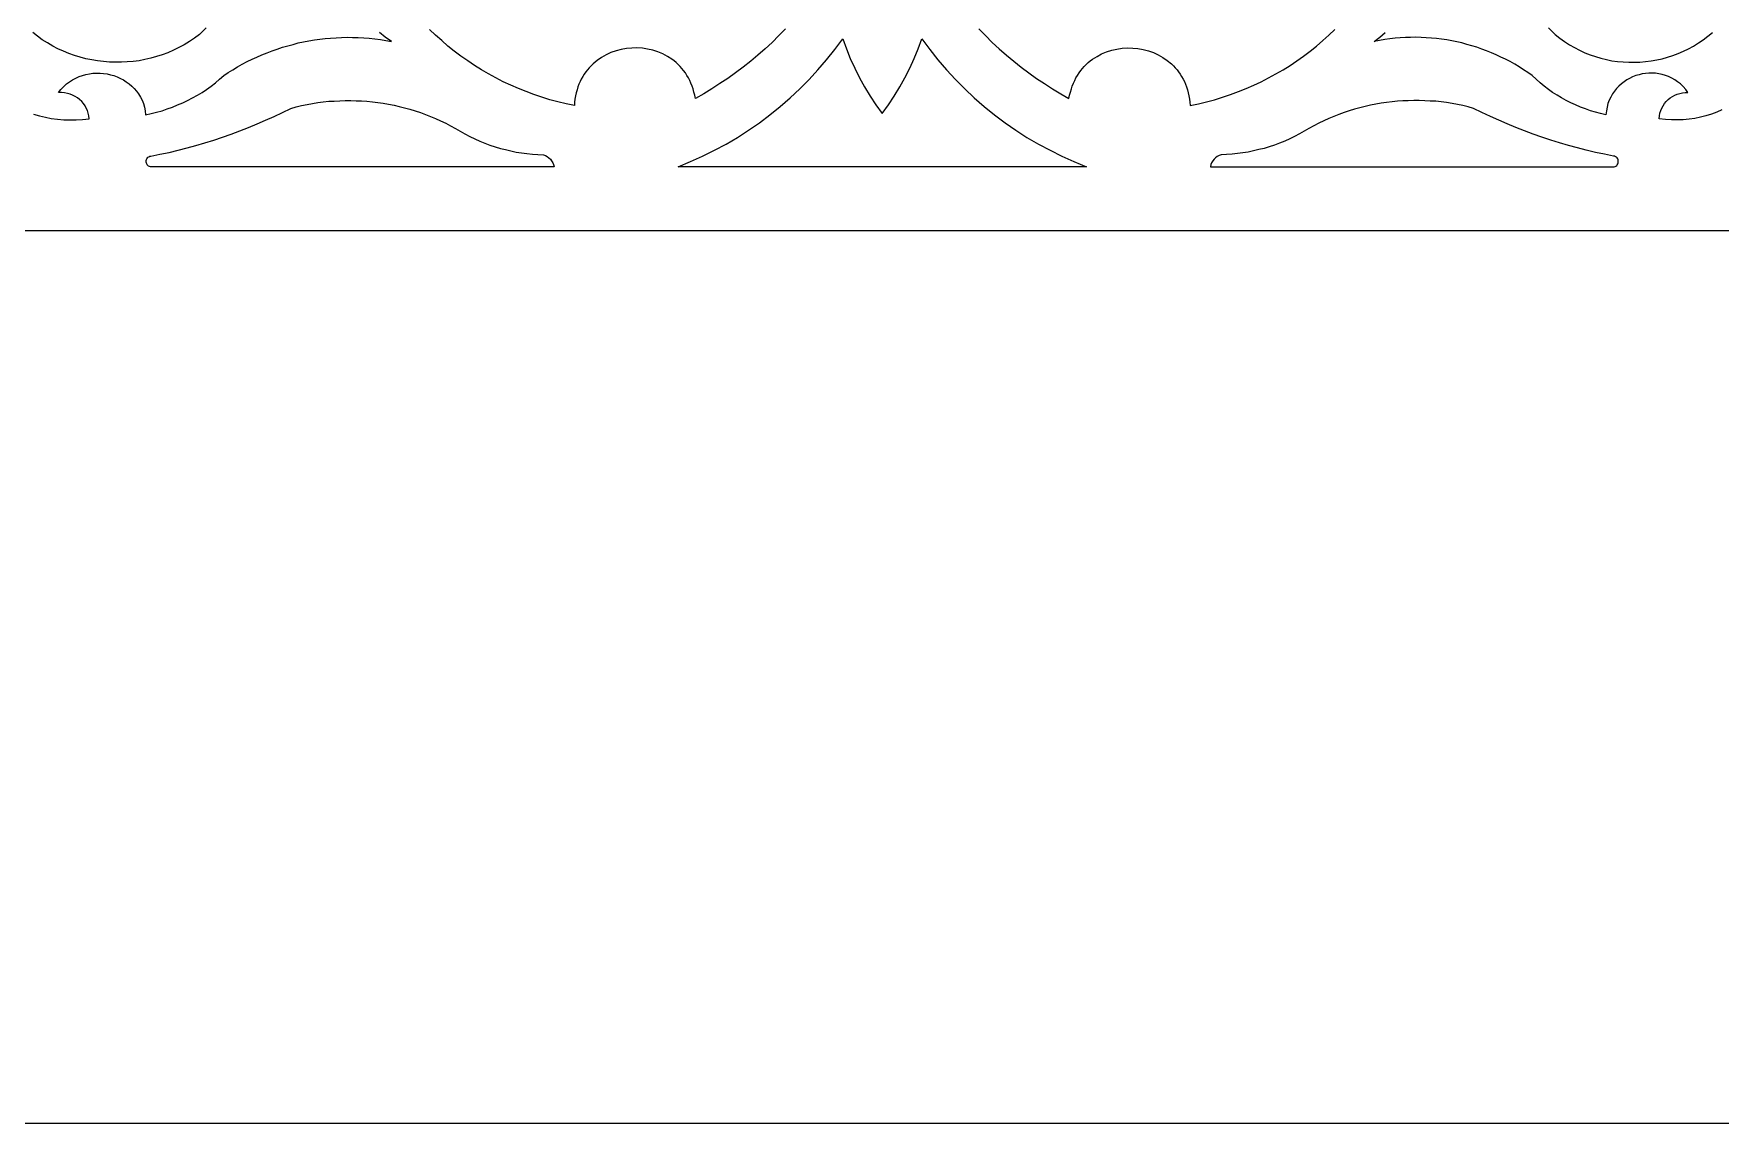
# Model space of a CAD drawing. Extents: x -350 to 350, y -250 to 250.
# Drawn here: x -193.1 to -87.3, y -250 to -181.7 of the extents above; entities that cross this region are included whole.
import ezdxf

# ---------------------------------------------------------------- set-up
doc = ezdxf.new("R2010")
doc.units = 0
doc.layers.add('BITMAP_LAYER', color=18, linetype='CONTINUOUS')
doc.layers.add('LAYER_2', color=174, linetype='CONTINUOUS')

msp = doc.modelspace()

# ---------------------------------------------------------------- linework, layer by layer
at = {"layer": 'BITMAP_LAYER'}
for points in [[(-350, 100), (-350, -250), (350, -250), (350, 250), (-200, 250)], [(-139.91, -186.67), (-139.52, -186.12), (-139.15, -185.57), (-138.8, -185), (-138.48, -184.42), (-138.18, -183.82), (-137.91, -183.22), (-137.65, -182.6), (-137.43, -181.97), (-136.93, -182.64), (-136.42, -183.29), (-135.88, -183.92), (-135.32, -184.53), (-134.73, -185.12), (-134.13, -185.68), (-133.51, -186.23), (-132.86, -186.74), (-132.2, -187.24), (-131.52, -187.71), (-130.83, -188.16), (-130.11, -188.58), (-129.38, -188.97), (-128.64, -189.34), (-127.88, -189.68), (-127.1, -190), (-139.91, -190), (-152.71, -190), (-151.94, -189.68), (-151.18, -189.34), (-150.43, -188.97), (-149.7, -188.58), (-148.99, -188.16), (-148.29, -187.71), (-147.61, -187.24), (-146.95, -186.74), (-146.31, -186.23), (-145.69, -185.68), (-145.08, -185.12), (-144.5, -184.53), (-143.94, -183.92), (-143.4, -183.29), (-142.88, -182.64), (-142.39, -181.97), (-142.16, -182.6), (-141.91, -183.22), (-141.63, -183.82), (-141.34, -184.42), (-141.01, -185), (-140.67, -185.57), (-140.3, -186.12)], [(-185.83, -190), (-185.89, -189.98), (-185.95, -189.96), (-185.99, -189.92), (-186.03, -189.88), (-186.06, -189.83), (-186.08, -189.77), (-186.09, -189.72), (-186.1, -189.66), (-186.09, -189.61), (-186.08, -189.55), (-186.06, -189.5), (-186.02, -189.45), (-185.98, -189.41), (-185.93, -189.38), (-185.87, -189.35), (-185.8, -189.34), (-185.23, -189.22), (-184.66, -189.1), (-184.09, -188.97), (-183.53, -188.82), (-182.97, -188.67), (-182.41, -188.51), (-181.85, -188.33), (-181.3, -188.15), (-180.75, -187.96), (-180.21, -187.75), (-179.67, -187.54), (-179.13, -187.32), (-178.6, -187.09), (-178.07, -186.85), (-177.54, -186.6), (-177.02, -186.34), (-176.68, -186.25), (-176.34, -186.17), (-176, -186.1), (-175.66, -186.04), (-175.32, -185.98), (-174.98, -185.94), (-174.64, -185.9), (-174.29, -185.88), (-173.95, -185.86), (-173.61, -185.85), (-173.26, -185.85), (-172.92, -185.86), (-172.58, -185.87), (-172.24, -185.9), (-171.89, -185.93), (-171.55, -185.97), (-171.22, -186.02), (-170.88, -186.08), (-170.54, -186.15), (-170.21, -186.22), (-169.88, -186.31), (-169.55, -186.4), (-169.22, -186.5), (-168.89, -186.61), (-168.57, -186.72), (-168.25, -186.85), (-167.93, -186.98), (-167.62, -187.13), (-167.3, -187.28), (-167, -187.43), (-166.69, -187.6), (-166.39, -187.78), (-166.09, -187.94), (-165.78, -188.1), (-165.48, -188.25), (-165.16, -188.39), (-164.85, -188.52), (-164.53, -188.64), (-164.2, -188.75), (-163.87, -188.85), (-163.54, -188.93), (-163.21, -189.01), (-162.88, -189.08), (-162.54, -189.14), (-162.2, -189.18), (-161.86, -189.22), (-161.51, -189.24), (-161.17, -189.26), (-161.04, -189.3), (-160.93, -189.36), (-160.82, -189.44), (-160.73, -189.53), (-160.65, -189.63), (-160.58, -189.75), (-160.53, -189.87), (-160.5, -190)], [(-93.98, -190), (-93.92, -189.98), (-93.87, -189.96), (-93.82, -189.92), (-93.79, -189.88), (-93.76, -189.83), (-93.74, -189.77), (-93.72, -189.72), (-93.72, -189.66), (-93.73, -189.61), (-93.74, -189.55), (-93.76, -189.5), (-93.79, -189.45), (-93.84, -189.41), (-93.89, -189.38), (-93.95, -189.35), (-94.02, -189.34), (-94.59, -189.22), (-95.16, -189.1), (-95.73, -188.97), (-96.29, -188.82), (-96.85, -188.67), (-97.41, -188.51), (-97.96, -188.33), (-98.52, -188.15), (-99.07, -187.96), (-99.61, -187.75), (-100.15, -187.54), (-100.69, -187.32), (-101.22, -187.09), (-101.75, -186.85), (-102.28, -186.6), (-102.8, -186.34), (-103.14, -186.25), (-103.47, -186.17), (-103.81, -186.1), (-104.15, -186.04), (-104.5, -185.98), (-104.84, -185.94), (-105.18, -185.9), (-105.53, -185.88), (-105.87, -185.86), (-106.21, -185.85), (-106.56, -185.85), (-106.9, -185.86), (-107.24, -185.87), (-107.58, -185.9), (-107.92, -185.93), (-108.26, -185.97), (-108.6, -186.02), (-108.94, -186.08), (-109.27, -186.15), (-109.61, -186.22), (-109.94, -186.31), (-110.27, -186.4), (-110.6, -186.5), (-110.93, -186.61), (-111.25, -186.72), (-111.57, -186.85), (-111.89, -186.98), (-112.2, -187.13), (-112.51, -187.28), (-112.82, -187.43), (-113.13, -187.6), (-113.43, -187.78), (-113.73, -187.94), (-114.03, -188.1), (-114.34, -188.25), (-114.65, -188.39), (-114.97, -188.52), (-115.29, -188.64), (-115.62, -188.75), (-115.94, -188.85), (-116.27, -188.93), (-116.61, -189.01), (-116.94, -189.08), (-117.28, -189.14), (-117.62, -189.18), (-117.96, -189.22), (-118.3, -189.24), (-118.65, -189.26), (-118.77, -189.3), (-118.89, -189.36), (-119, -189.44), (-119.09, -189.53), (-119.17, -189.63), (-119.24, -189.75), (-119.29, -189.87), (-119.32, -190)]]:
    msp.add_lwpolyline(points, close=True, dxfattribs=at)
for points in [[(-182.32, -181.29), (-182.74, -181.7), (-183.06, -181.94), (-183.38, -182.15), (-183.7, -182.35), (-184.04, -182.53), (-184.38, -182.7), (-184.73, -182.85), (-185.08, -182.98), (-185.44, -183.09), (-185.8, -183.19), (-186.17, -183.28), (-186.54, -183.35), (-186.91, -183.4), (-187.28, -183.43), (-187.65, -183.45), (-188.03, -183.45), (-188.4, -183.44), (-188.77, -183.41), (-189.14, -183.37), (-189.51, -183.3), (-189.87, -183.23), (-190.23, -183.13), (-190.59, -183.02), (-190.94, -182.9), (-191.29, -182.76), (-191.63, -182.6), (-191.96, -182.43), (-192.29, -182.24), (-192.61, -182.04), (-192.92, -181.82), (-193.21, -181.59)], [(-193.16, -186.7), (-192.79, -186.81), (-192.42, -186.9), (-192.05, -186.97), (-191.66, -187.02), (-191.27, -187.06), (-190.88, -187.07), (-190.48, -187.07), (-190.08, -187.04), (-189.68, -186.99), (-189.69, -186.82), (-189.73, -186.65), (-189.78, -186.48), (-189.85, -186.33), (-189.93, -186.18), (-190.03, -186.04), (-190.14, -185.91), (-190.27, -185.79), (-190.4, -185.69), (-190.55, -185.6), (-190.71, -185.52), (-190.87, -185.45), (-191.04, -185.4), (-191.22, -185.36), (-191.41, -185.35), (-191.6, -185.35), (-191.44, -185.15), (-191.27, -184.97), (-191.09, -184.81), (-190.91, -184.67), (-190.71, -184.55), (-190.51, -184.44), (-190.3, -184.35), (-190.09, -184.27), (-189.87, -184.21), (-189.65, -184.17), (-189.43, -184.14), (-189.21, -184.13), (-188.99, -184.13), (-188.77, -184.15), (-188.55, -184.18), (-188.33, -184.23), (-188.12, -184.29), (-187.91, -184.37), (-187.71, -184.46), (-187.52, -184.56), (-187.34, -184.68), (-187.16, -184.8), (-186.99, -184.95), (-186.84, -185.1), (-186.7, -185.26), (-186.57, -185.44), (-186.45, -185.63), (-186.35, -185.83), (-186.27, -186.04), (-186.2, -186.27), (-186.16, -186.5), (-186.13, -186.74), (-185.78, -186.67), (-185.44, -186.58), (-185.1, -186.49), (-184.77, -186.38), (-184.44, -186.26), (-184.12, -186.13), (-183.8, -186), (-183.49, -185.85), (-183.18, -185.69), (-182.88, -185.52), (-182.59, -185.34), (-182.3, -185.15), (-182.02, -184.95), (-181.75, -184.74), (-181.49, -184.52), (-181.23, -184.29), (-180.94, -184.1), (-180.65, -183.92), (-180.36, -183.74), (-180.06, -183.57), (-179.76, -183.41), (-179.45, -183.26), (-179.14, -183.12), (-178.83, -182.98), (-178.51, -182.85), (-178.19, -182.73), (-177.87, -182.62), (-177.54, -182.51), (-177.21, -182.41), (-176.88, -182.33), (-176.55, -182.24), (-176.22, -182.17), (-175.88, -182.11), (-175.54, -182.05), (-175.2, -182), (-174.86, -181.96), (-174.52, -181.93), (-174.17, -181.91), (-173.83, -181.89), (-173.48, -181.88), (-173.14, -181.89), (-172.79, -181.9), (-172.44, -181.92), (-172.1, -181.94), (-171.75, -181.98), (-171.4, -182.02), (-171.06, -182.08), (-170.71, -182.14), (-171.09, -181.87), (-171.46, -181.58)], [(-145.98, -181.35), (-146.4, -181.78), (-146.82, -182.2), (-147.26, -182.6), (-147.71, -183), (-148.16, -183.38), (-148.63, -183.75), (-149.11, -184.11), (-149.6, -184.46), (-150.09, -184.79), (-150.6, -185.12), (-151.11, -185.43), (-151.63, -185.72), (-151.67, -185.52), (-151.72, -185.32), (-151.77, -185.12), (-151.84, -184.94), (-151.91, -184.76), (-151.99, -184.59), (-152.07, -184.42), (-152.16, -184.27), (-152.26, -184.12), (-152.37, -183.97), (-152.48, -183.84), (-152.59, -183.71), (-152.71, -183.58), (-152.84, -183.47), (-152.97, -183.36), (-153.1, -183.26), (-153.38, -183.08), (-153.68, -182.92), (-153.99, -182.79), (-154.31, -182.69), (-154.63, -182.62), (-154.96, -182.57), (-155.3, -182.55), (-155.63, -182.56), (-155.96, -182.59), (-156.29, -182.65), (-156.61, -182.73), (-156.93, -182.84), (-157.23, -182.98), (-157.52, -183.15), (-157.8, -183.33), (-158.05, -183.55), (-158.18, -183.67), (-158.29, -183.79), (-158.4, -183.92), (-158.51, -184.05), (-158.61, -184.2), (-158.7, -184.34), (-158.79, -184.5), (-158.87, -184.66), (-158.94, -184.83), (-159.01, -185), (-159.06, -185.18), (-159.11, -185.37), (-159.15, -185.56), (-159.19, -185.76), (-159.21, -185.96), (-159.22, -186.17), (-159.74, -186.06), (-160.26, -185.94), (-160.77, -185.8), (-161.27, -185.64), (-161.77, -185.48), (-162.26, -185.29), (-162.74, -185.1), (-163.22, -184.89), (-163.69, -184.67), (-164.15, -184.43), (-164.61, -184.18), (-165.05, -183.92), (-165.49, -183.65), (-165.92, -183.36), (-166.34, -183.06), (-166.76, -182.75), (-167.16, -182.43), (-167.55, -182.09), (-167.94, -181.75), (-168.31, -181.39)], [(-133.84, -181.35), (-133.42, -181.78), (-133, -182.2), (-132.56, -182.6), (-132.11, -183), (-131.65, -183.38), (-131.19, -183.75), (-130.71, -184.11), (-130.22, -184.46), (-129.73, -184.79), (-129.22, -185.12), (-128.71, -185.43), (-128.19, -185.72), (-128.15, -185.52), (-128.1, -185.32), (-128.04, -185.12), (-127.98, -184.94), (-127.91, -184.76), (-127.83, -184.59), (-127.75, -184.42), (-127.65, -184.27), (-127.56, -184.12), (-127.45, -183.97), (-127.34, -183.84), (-127.23, -183.71), (-127.11, -183.58), (-126.98, -183.47), (-126.85, -183.36), (-126.71, -183.26), (-126.43, -183.08), (-126.14, -182.92), (-125.83, -182.79), (-125.51, -182.69), (-125.19, -182.62), (-124.86, -182.57), (-124.52, -182.55), (-124.19, -182.56), (-123.86, -182.59), (-123.53, -182.65), (-123.2, -182.73), (-122.89, -182.84), (-122.59, -182.98), (-122.3, -183.15), (-122.02, -183.33), (-121.76, -183.55), (-121.64, -183.67), (-121.52, -183.79), (-121.41, -183.92), (-121.31, -184.05), (-121.21, -184.2), (-121.12, -184.34), (-121.03, -184.5), (-120.95, -184.66), (-120.88, -184.83), (-120.81, -185), (-120.75, -185.18), (-120.71, -185.37), (-120.66, -185.56), (-120.63, -185.76), (-120.61, -185.96), (-120.59, -186.17), (-120.07, -186.06), (-119.56, -185.94), (-119.05, -185.8), (-118.55, -185.64), (-118.05, -185.48), (-117.56, -185.29), (-117.08, -185.1), (-116.6, -184.89), (-116.13, -184.67), (-115.67, -184.43), (-115.21, -184.18), (-114.76, -183.92), (-114.32, -183.65), (-113.89, -183.36), (-113.47, -183.06), (-113.06, -182.75), (-112.66, -182.43), (-112.26, -182.09), (-111.88, -181.75), (-111.51, -181.39)], [(-87.22, -186.43), (-87.54, -186.58), (-87.88, -186.7), (-88.22, -186.81), (-88.57, -186.9), (-88.92, -186.97), (-89.28, -187.02), (-89.65, -187.06), (-90.02, -187.07), (-90.39, -187.07), (-90.77, -187.04), (-91.15, -186.99), (-91.14, -186.82), (-91.11, -186.65), (-91.06, -186.48), (-90.99, -186.33), (-90.91, -186.18), (-90.82, -186.04), (-90.72, -185.91), (-90.6, -185.79), (-90.47, -185.69), (-90.33, -185.6), (-90.18, -185.52), (-90.03, -185.45), (-89.87, -185.4), (-89.7, -185.36), (-89.52, -185.35), (-89.35, -185.35), (-89.49, -185.15), (-89.65, -184.97), (-89.82, -184.81), (-90, -184.67), (-90.18, -184.55), (-90.37, -184.44), (-90.57, -184.35), (-90.77, -184.27), (-90.97, -184.21), (-91.18, -184.17), (-91.39, -184.14), (-91.6, -184.13), (-91.8, -184.13), (-92.01, -184.15), (-92.22, -184.18), (-92.42, -184.23), (-92.62, -184.29), (-92.82, -184.37), (-93.01, -184.46), (-93.19, -184.56), (-93.36, -184.68), (-93.53, -184.8), (-93.68, -184.95), (-93.83, -185.1), (-93.96, -185.26), (-94.09, -185.44), (-94.19, -185.63), (-94.29, -185.83), (-94.37, -186.04), (-94.43, -186.27), (-94.47, -186.5), (-94.5, -186.74), (-94.83, -186.67), (-95.15, -186.58), (-95.47, -186.49), (-95.78, -186.38), (-96.09, -186.26), (-96.4, -186.13), (-96.7, -186), (-96.99, -185.85), (-97.28, -185.69), (-97.56, -185.52), (-97.84, -185.34), (-98.11, -185.15), (-98.37, -184.95), (-98.63, -184.74), (-98.88, -184.52), (-99.12, -184.29), (-99.39, -184.1), (-99.66, -183.92), (-99.94, -183.74), (-100.22, -183.57), (-100.51, -183.41), (-100.8, -183.26), (-101.09, -183.12), (-101.39, -182.98), (-101.68, -182.85), (-101.99, -182.73), (-102.29, -182.62), (-102.6, -182.51), (-102.91, -182.41), (-103.22, -182.33), (-103.53, -182.24), (-103.85, -182.17), (-104.17, -182.11), (-104.48, -182.05), (-104.81, -182), (-105.13, -181.96), (-105.45, -181.93), (-105.78, -181.91), (-106.1, -181.89), (-106.43, -181.88), (-106.75, -181.89), (-107.08, -181.9), (-107.41, -181.92), (-107.73, -181.94), (-108.06, -181.98), (-108.38, -182.02), (-108.71, -182.08), (-109.04, -182.14), (-108.68, -181.87), (-108.34, -181.58)], [(-98.1, -181.29), (-97.69, -181.7), (-97.4, -181.94), (-97.1, -182.15), (-96.79, -182.35), (-96.47, -182.53), (-96.15, -182.7), (-95.82, -182.85), (-95.49, -182.98), (-95.15, -183.09), (-94.81, -183.19), (-94.46, -183.28), (-94.12, -183.35), (-93.77, -183.4), (-93.42, -183.43), (-93.06, -183.45), (-92.71, -183.45), (-92.36, -183.44), (-92.01, -183.41), (-91.66, -183.37), (-91.31, -183.3), (-90.97, -183.23), (-90.63, -183.13), (-90.29, -183.02), (-89.96, -182.9), (-89.64, -182.76), (-89.32, -182.6), (-89, -182.43), (-88.69, -182.24), (-88.39, -182.04), (-88.1, -181.82), (-87.82, -181.59)]]:
    msp.add_lwpolyline(points, dxfattribs=at)
at = {"layer": 'LAYER_2'}
msp.add_lwpolyline([(294, 194), (-176.8, 194), (-294, 76.8), (-294, -194), (294, -194)], close=True, dxfattribs=at)

doc.saveas('drawing.dxf')
